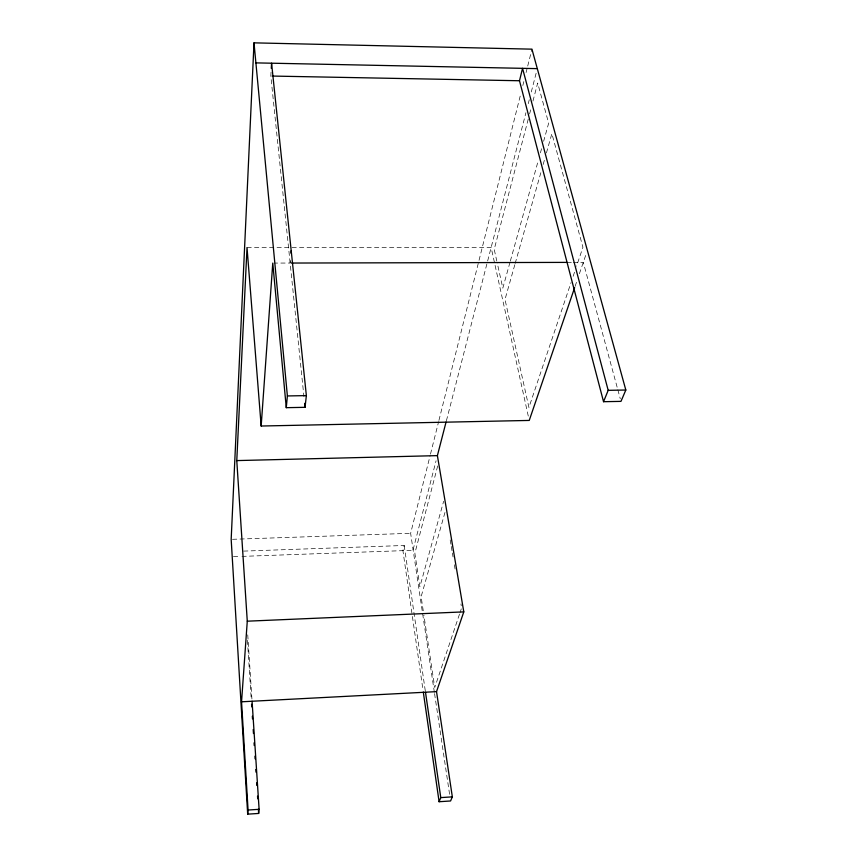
<?xml version="1.0" encoding="UTF-8"?>
<svg xmlns="http://www.w3.org/2000/svg" width="857" height="857" viewBox="0 0 857 857"><rect width="100%" height="100%" fill="white"/><g stroke="black" fill="none" stroke-linecap="round" stroke-linejoin="round"><path stroke-width="0.64" stroke-dasharray="4.29 3.21" d="M271.048 72.181L270.823 76.037L303.946 396.737M290.352 260.571L290.137 263.045L274.101 263.078M243.634 551.105L404.193 545.481L402.919 550.655L423.101 690.721M434.36 692.295L410.642 533.311L430.16 455.431M430.482 454.135L438.613 421.687M438.934 420.38L520.563 94.591M522.834 85.496L523.809 81.608M526.091 72.524L527.387 67.328M527.719 66.032L531.94 49.16M413.095 549.744L436.063 460.787M446.411 420.723L525.93 112.696M528.276 103.622L529.283 99.733M531.286 91.956L536.643 71.227M437.691 465.951L414.874 553.29L419.876 586.724L443.637 501.27M528.244 119.144L494.21 249.376L496.792 261.01M529.583 113.981L531.276 107.532M532.958 101.083L537.671 83.033L548.651 123.226L543.638 141.266M509.969 262.371L502.813 288.134L497.081 262.296M510.333 261.085L538.26 160.591M540.413 152.857L542.202 146.418M514.811 264.749L504.998 299.457L528.93 407.45L571.03 282.585M515.175 263.463L541.335 170.929M543.156 164.501L544.977 158.074M546.423 152.932L551.876 133.649L582.931 247.266L576.557 266.184M444.976 512.454L421.13 596.708L423.701 613.816M573.151 276.275L574.854 271.23M459.481 614.223L434.735 687.55L423.894 615.133M459.909 612.959L461.612 607.902L460.948 603.981M575.068 286.388L577.232 280.068M579.396 273.737L586.145 253.993M233.447 556.686L240.763 556.429M241.985 556.386L413.181 550.29M232.504 539.299L410.642 533.311M567.066 262.392L572.058 262.381M573.301 262.381L583.285 262.36L617.49 388.5M247.02 247.609L491.136 247.469L528.951 419.137M617.843 389.785L620.286 398.794M450.182 539.931L451.061 545.159M451.275 546.466L452.153 551.694M452.378 553.001L453.032 556.921M454.36 564.763L455.238 569.991M434.563 693.602L449.604 794.428M404.193 545.481L425.297 690.892M247.748 634.833L251.99 699.923M247.427 640.297L251.219 698.894"/><path stroke-width="1.29" d="M603.542 401.697L608.191 390.331L522.556 68.335L519.492 80.751L603.542 401.697L620.982 401.376L625.824 390.021L531.94 49.16L254.004 42.85L231.176 539.353L247.684 814.15L258.653 813.443L259.114 809.319L252.076 701.251M247.684 814.15L248.069 810.026L241.545 701.797L247.277 621.186L236.778 460.595L247.02 247.609L261.171 426.025L529.24 420.433L574.64 287.652M271.283 68.335L271.583 63.204L306.367 395.613L305.038 407.321L286.27 407.675L272.772 263.088L261.171 426.025M290.984 253.158L291.198 250.683M286.27 407.675L287.384 395.945L254.004 42.85M423.294 692.049L439.105 801.724L450.578 800.974L452.335 796.86L436.524 691.631L463.787 611.877L437.391 455.624L446.068 422.008M439.105 801.724L440.777 797.61L425.49 692.21M248.069 810.026L259.114 809.319M440.777 797.61L452.335 796.86M241.545 701.797L436.524 691.631M247.277 621.186L463.787 611.877M236.778 460.595L437.391 455.624M287.384 395.945L306.367 395.613M608.191 390.331L625.824 390.021M291.476 263.045L567.066 262.392M255.9 62.882L537.307 68.635M272.162 76.059L519.492 80.751M304.631 403.358L305.038 407.321M251.572 704.229L251.744 706.886M252.344 716.206L252.515 718.873M253.211 729.532L253.468 733.528M254.068 742.848L254.24 745.515M254.936 756.163L255.107 758.831M255.804 769.49L255.975 772.146M256.661 782.805L256.832 785.473M257.529 796.121L257.7 798.788M258.385 809.447L258.653 813.443"/></g></svg>
